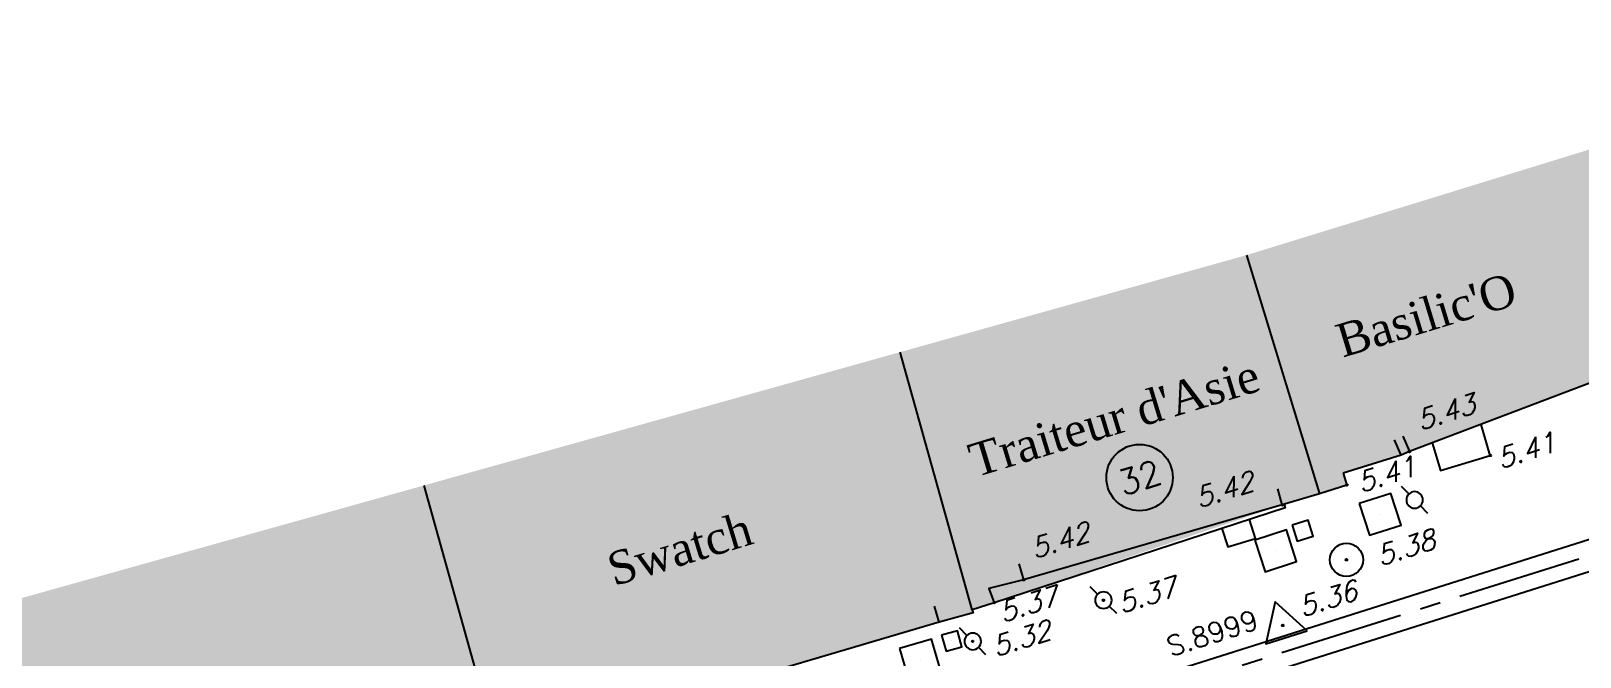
# Model space of a CAD drawing. Header units: metres. Extents: x 1379206 to 1379549, y 5225925 to 5226061.
# Drawn here: x 1379356.28 to 1379374.94, y 5225988.92 to 5225996.46 of the extents above; entities that cross this region are included whole.
import ezdxf
from ezdxf.enums import TextEntityAlignment as Align

# ---------------------------------------------------------------- set-up
doc = ezdxf.new("R2010")
doc.units = ezdxf.units.M
doc.header["$LTSCALE"] = 2
doc.header["$PDMODE"] = 32
doc.header["$PDSIZE"] = 0.02
doc.linetypes.add('AXES2', pattern=[1.125, 0.75, -0.125, 0.125, -0.125])
doc.layers.get('0').update_dxf_attribs({"color": 2})
for name, color, linetype in [('AEP_BC_RON', 4, 'Continuous'), ('BA_COMMERC', 7, 'Continuous'), ('BA_SEUIL', 8, 'Continuous'), ('BA_TRAPPE', 7, 'Continuous'), ('BORD_CC1', 7, 'AXES2'), ('EP_BRANCH', 5, 'Continuous'), ('EU_BRANCH', 3, 'Continuous'), ('GDF_BC', 30, 'Continuous'), ('STATION', 6, 'Continuous'), ('STATION_MAT', 6, 'Continuous'), ('SYMBOLE', 7, 'Continuous'), ('TopoAlt', 7, 'Continuous'), ('Topojis', 7, 'Continuous'), ('TXT_N_VOIE', 7, 'Continuous'), ('TXT_NOM_BA', 7, 'Continuous')]:
    doc.layers.add(name, color=color, linetype=linetype)
doc.styles.get("Standard").update_dxf_attribs({"font": 'romans.shx'})
doc.styles.add('TNR', font='times.ttf', dxfattribs={"width": 0.999})

# ---------------------------------------------------------------- blocks, each defined once
blk = doc.blocks.new('Tcpoint')
at = {"color": 0}
blk.add_point((0, 0), dxfattribs=at)
at = {"layer": 'TopoAlt'}
blk.add_attdef('ALT', (0.2, 0.2), '', height=0.24, dxfattribs=at)
blk = doc.blocks.new('t003')
at = {"color": 0}
blk.add_line((0, 0), (0, 0), dxfattribs=at)
blk.add_lwpolyline([(0.259834, -0.149954), (-0.000053, 0.3), (-0.259781, -0.150046)], close=True, dxfattribs=at)
blk = doc.blocks.new('CB014')
at = {"color": 0}
blk.add_line((0, 0), (0, 0), dxfattribs=at)
blk.add_lwpolyline([(-0.2, -0.2), (-0.2, 0.2), (0.2, 0.2), (0.2, -0.2)], close=True, dxfattribs=at)
blk = doc.blocks.new('CB012')
at = {"color": 0}
blk.add_line((0, 0), (0, 0), dxfattribs=at)
blk.add_lwpolyline([(-0.1, -0.1), (-0.1, 0.1), (0.1, 0.1), (0.1, -0.1)], close=True, dxfattribs=at)
blk = doc.blocks.new('a001')
at = {"color": 0}
for points in [[(0.160355, 0.160355), (0.070711, 0.070711)], [(-0.070711, -0.070711), (-0.160355, -0.160355)]]:
    blk.add_lwpolyline(points, dxfattribs=at)
blk.add_circle((0, 0), 0.1, dxfattribs=at)
blk = doc.blocks.new('u014')
at = {"color": 0}
blk.add_line((0, 0), (0, 0), dxfattribs=at)
blk.add_circle((0, 0), 0.3, dxfattribs=at)

msp = doc.modelspace()

# ---------------------------------------------------------------- hatches: boundary and pattern name
at = {"layer": 'BA_COMMERC'}
msp.add_hatch(color=9, dxfattribs=at).paths.add_polyline_path([(1379326.387, 5226004.11), (1379326.101, 5226003.045), (1379325.205, 5225999.652), (1379325.835, 5225999.588), (1379327.066, 5225999.464), (1379329.367, 5225999.205), (1379329.371, 5225999.242), (1379335.777, 5225998.647), (1379335.771, 5225998.583), (1379342.016, 5225997.962), (1379345.681, 5225997.615), (1379345.38, 5225995.104), (1379345.423, 5225995.098), (1379345.036, 5225992.226), (1379344.677, 5225989.225), (1379344.658, 5225989.227), (1379344.49, 5225987.796), (1379344.366, 5225986.814), (1379345.837, 5225987.23), (1379352.618, 5225988.639), (1379370.919, 5225993.761), (1379394.965, 5226001.165), (1379399.888, 5226002.643), (1379408.119, 5226005.072), (1379407.795, 5226005.733), (1379412, 5226006.939), (1379412.658, 5226007.137), (1379412.602, 5226007.543), (1379412.498, 5226008.725), (1379412.073, 5226012.931), (1379411.697, 5226017.094), (1379414.682, 5226017.399), (1379414.89, 5226015.36), (1379415.039, 5226015.374), (1379415.092, 5226014.826), (1379415.022, 5226014.819), (1379415.183, 5226013.304), (1379415.213, 5226013.307), (1379415.274, 5226012.761), (1379415.154, 5226012.75), (1379415.325, 5226010.818), (1379415.444, 5226010.829), (1379415.5, 5226010.245), (1379415.361, 5226010.232), (1379415.502, 5226008.837), (1379415.641, 5226008.851), (1379415.694, 5226008.322), (1379415.867, 5226006.634), (1379415.91, 5226006.324), (1379415.715, 5226006.084), (1379414.908, 5226004.88), (1379414.74, 5226004.622), (1379414.463, 5226004.546), (1379412.845, 5226004.06), (1379412.067, 5226003.837), (1379412.568, 5226002.817), (1379412.596, 5226002.828), (1379412.674, 5226002.637), (1379411.671, 5226002.353), (1379408.377, 5226001.626), (1379407.751, 5226001.439), (1379406.808, 5226001.219), (1379406.201, 5226001.081), (1379406.206, 5226001.062), (1379405.447, 5226000.844), (1379405.361, 5226001.142), (1379403.626, 5226000.635), (1379403.654, 5226000.539), (1379403.464, 5226000.482), (1379400.664, 5225999.64), (1379400.484, 5225999.585), (1379400.455, 5225999.681), (1379398.724, 5225999.161), (1379398.815, 5225998.865), (1379398.061, 5225998.632), (1379398.019, 5225998.766), (1379397.022, 5225998.426), (1379394.253, 5225997.687), (1379393.388, 5225997.438), (1379393.395, 5225997.411), (1379393.183, 5225997.352), (1379392.334, 5225997.094), (1379392.047, 5225997.006), (1379392.069, 5225996.919), (1379391.08, 5225996.666), (1379387.181, 5225995.539), (1379386.401, 5225995.315), (1379382.499, 5225994.173), (1379382.076, 5225994.044), (1379381.312, 5225993.841), (1379377.887, 5225992.792), (1379377.409, 5225992.649), (1379376.553, 5225992.389), (1379375.652, 5225992.115), (1379375.562, 5225992.411), (1379372.882, 5225991.397), (1379372.782, 5225991.355), (1379372.083, 5225991.136), (1379372.129, 5225990.994), (1379371.801, 5225990.887), (1379371.351, 5225990.755), (1379367.884, 5225989.578), (1379367.617, 5225989.493), (1379367.629, 5225989.455), (1379367.219, 5225989.343), (1379362.992, 5225988.096), (1379361.915, 5225987.786), (1379361.882, 5225987.901), (1379361.544, 5225987.803), (1379360.762, 5225987.575), (1379360.438, 5225987.515), (1379360.416, 5225987.633), (1379359.585, 5225987.47), (1379358.002, 5225987.02), (1379356.279, 5225986.542), (1379356.35, 5225986.274), (1379356.122, 5225986.22), (1379356.137, 5225986.172), (1379355.635, 5225986.018), (1379354.671, 5225985.757), (1379354.413, 5225985.696), (1379354.435, 5225985.599), (1379353.78, 5225985.449), (1379353.758, 5225985.552), (1379348.531, 5225984.426), (1379347.733, 5225984.273), (1379347.725, 5225984.312), (1379347.391, 5225984.248), (1379347.311, 5225984.53), (1379346.653, 5225984.344), (1379343.115, 5225983.343), (1379342.536, 5225983.843), (1379342.504, 5225983.806), (1379342.444, 5225983.859), (1379342.476, 5225983.896), (1379341.757, 5225984.517), (1379341.725, 5225984.48), (1379341.665, 5225984.533), (1379341.697, 5225984.57), (1379341.116, 5225985.073), (1379341.195, 5225985.659), (1379341.512, 5225988.16), (1379341.858, 5225991.106), (1379341.818, 5225991.112), (1379341.829, 5225991.191), (1379341.869, 5225991.186), (1379342.049, 5225992.526), (1379342.01, 5225992.531), (1379342.02, 5225992.61), (1379342.06, 5225992.605), (1379342.337, 5225994.918), (1379341.727, 5225994.976), (1379333.056, 5225995.838), (1379332.507, 5225995.878), (1379332.513, 5225995.937), (1379332.078, 5225995.978), (1379332.071, 5225995.903), (1379330.95, 5225996.007), (1379326.748, 5225996.481), (1379325.534, 5225996.603), (1379323.414, 5225996.817), (1379322.731, 5225996.88), (1379322.522, 5225997.167), (1379321.755, 5225998.376), (1379322.05, 5225999.452), (1379323.202, 5226003.817), (1379323.49, 5226004.889)])

# ---------------------------------------------------------------- linework, layer by layer
for points in [[(1379370.919, 5225993.761), (1379371.801, 5225990.887), (1379371.351, 5225990.755), (1379371.296, 5225990.948)], [(1379367.617, 5225989.493), (1379366.749, 5225992.594)], [(1379372.804, 5225991.581), (1379372.882, 5225991.397), (1379372.782, 5225991.355), (1379372.704, 5225991.539)], [(1379372.083, 5225991.136), (1379372.129, 5225990.994), (1379371.801, 5225990.887)], [(1379361.882, 5225987.901), (1379361.017, 5225990.99)], [(1379368.18, 5225990.046), (1379368.236, 5225989.854), (1379367.819, 5225989.749), (1379367.884, 5225989.578), (1379367.617, 5225989.493), (1379367.629, 5225989.455), (1379367.219, 5225989.343), (1379367.163, 5225989.535)]]:
    msp.add_lwpolyline(points, dxfattribs=at)
at = {"layer": 'BA_SEUIL', "flags": 128}
for points in [[(1379375.562, 5225992.411), (1379372.882, 5225991.397)], [(1379372.782, 5225991.355), (1379372.083, 5225991.136)], [(1379371.351, 5225990.755), (1379368.236, 5225989.854)], [(1379367.219, 5225989.343), (1379362.992, 5225988.096)]]:
    msp.add_lwpolyline(points, dxfattribs=at)
at = {"layer": 'BA_SEUIL'}
msp.add_lwpolyline([(1379371.375, 5225990.762), (1379371.387, 5225990.72), (1379367.884, 5225989.578)], dxfattribs=at)
at = {"layer": 'BA_TRAPPE'}
for points in [[(1379373.157, 5225991.501), (1379373.255, 5225991.171), (1379373.856, 5225991.35), (1379373.745, 5225991.723)], [(1379370.622, 5225990.47), (1379370.694, 5225990.249), (1379371.029, 5225990.352), (1379370.955, 5225990.579)]]:
    msp.add_lwpolyline(points, dxfattribs=at)
at = {"layer": 'BORD_CC1', "linetype": 'Continuous', "flags": 128}
for points in [[(1379345.811, 5225980.923), (1379346.64, 5225982.196), (1379355.343, 5225984.666), (1379369.431, 5225988.566), (1379378.044, 5225991.289)], [(1379346.121, 5225980.721), (1379346.874, 5225981.878), (1379355.444, 5225984.31), (1379369.536, 5225988.211), (1379378.155, 5225990.936)]]:
    msp.add_lwpolyline(points, dxfattribs=at)
at = {"layer": 'BORD_CC1', "flags": 128}
msp.add_lwpolyline([(1379345.966, 5225980.822), (1379346.757, 5225982.037), (1379355.394, 5225984.488), (1379369.483, 5225988.388), (1379378.044, 5225991.095)], dxfattribs=at)
at = {"layer": 'TXT_N_VOIE'}
msp.add_circle((1379369.633, 5225991.084), 0.4, dxfattribs=at)

# ---------------------------------------------------------------- block references
at = {"layer": 'AEP_BC_RON', "yscale": -1.000000000289614, "rotation": 359.5638940269182}
for p in [(1379372.945, 5225990.815), (1379369.198, 5225989.608), (1379367.624, 5225989.112)]:
    msp.add_blockref('a001', p, dxfattribs=at)
at = {"layer": 'EP_BRANCH', "yscale": -1.000000000289614, "rotation": 15.87092009448778}
msp.add_blockref('CB012', (1379367.371, 5225989.117), dxfattribs=at)
at = {"layer": 'EU_BRANCH', "yscale": -1.000000000289614}
for p, rotation in [((1379372.53, 5225990.642), 17.67583102249294), ((1379371.273, 5225990.202), 17.67583102249294), ((1379366.991, 5225988.89), 15.87092009448778)]:
    msp.add_blockref('CB014', p, dxfattribs=dict(at, rotation=rotation))
at = {"layer": 'GDF_BC', "xscale": 0.6666666667827252, "yscale": 0.6666666665490153, "zscale": 0.6666666667784786, "rotation": 359.5638940002894}
msp.add_blockref('u014', (1379372.124, 5225990.094), dxfattribs=at)
at = {"layer": 'STATION'}
ref = msp.add_blockref('Tcpoint', (1379371.357, 5225989.304), dxfattribs=dict(at, rotation=17.67583102249294))
ref.add_attrib('MAT', 'S.8999', (1379370.006, 5225988.926), dxfattribs={"layer": 'STATION_MAT', "height": 0.24, "rotation": 17.6758})
ref.add_attrib('ALT', '5.36', (1379371.59, 5225989.402), dxfattribs={"layer": 'TopoAlt', "height": 0.24, "rotation": 17.6758, "oblique": 18})
at = {"layer": 'STATION', "rotation": 17.67583102249294}
msp.add_blockref('t003', (1379371.357, 5225989.304), dxfattribs=at)
at = {"layer": 'SYMBOLE', "yscale": -1.000000000289614, "rotation": 17.67583102249294}
msp.add_blockref('CB012', (1379371.596, 5225990.445), dxfattribs=at)
at = {"layer": 'Topojis'}
ref = msp.add_blockref('Tcpoint', (1379372.882, 5225991.397), dxfattribs=dict(at, rotation=17.67583102249294))
ref.add_attrib('ALT', '5.43', (1379373.012, 5225991.648), dxfattribs={"layer": 'TopoAlt', "height": 0.24, "rotation": 17.6758, "oblique": 18})
ref = msp.add_blockref('Tcpoint', (1379373.856, 5225991.35), dxfattribs=dict(at, rotation=17.67583102249294))
ref.add_attrib('ALT', '5.41', (1379373.978, 5225991.186), dxfattribs={"layer": 'TopoAlt', "height": 0.24, "rotation": 17.6758, "oblique": 18})
ref = msp.add_blockref('Tcpoint', (1379372.129, 5225990.994), dxfattribs=dict(at, rotation=17.67583102249294))
ref.add_attrib('ALT', '5.41', (1379372.296, 5225990.899), dxfattribs={"layer": 'TopoAlt', "height": 0.24, "rotation": 17.6758, "oblique": 18})
ref = msp.add_blockref('Tcpoint', (1379371.351, 5225990.755), dxfattribs=dict(at, rotation=17.67583102249294))
ref.add_attrib('ALT', '5.42', (1379370.344, 5225990.715), dxfattribs={"layer": 'TopoAlt', "height": 0.24, "rotation": 17.6758, "oblique": 18})
ref = msp.add_blockref('Tcpoint', (1379368.236, 5225989.854), dxfattribs=dict(at, rotation=17.67583102249294))
ref.add_attrib('ALT', '5.42', (1379368.366, 5225990.105), dxfattribs={"layer": 'TopoAlt', "height": 0.24, "rotation": 17.6758, "oblique": 18})
ref = msp.add_blockref('Tcpoint', (1379372.124, 5225990.094), dxfattribs=dict(at, rotation=17.67583102249294))
ref.add_attrib('ALT', '5.38', (1379372.529, 5225990.017), dxfattribs={"layer": 'TopoAlt', "height": 0.24, "rotation": 17.6758, "oblique": 18})
ref = msp.add_blockref('Tcpoint', (1379369.198, 5225989.608), dxfattribs=dict(at, rotation=17.67583102249294))
ref.add_attrib('ALT', '5.37', (1379369.413, 5225989.446), dxfattribs={"layer": 'TopoAlt', "height": 0.24, "rotation": 17.6758, "oblique": 18})
ref = msp.add_blockref('Tcpoint', (1379367.884, 5225989.578), dxfattribs=dict(at, rotation=17.67583102249294))
ref.add_attrib('ALT', '5.37', (1379367.983, 5225989.336), dxfattribs={"layer": 'TopoAlt', "height": 0.24, "rotation": 17.6758, "oblique": 18})
ref = msp.add_blockref('Tcpoint', (1379367.624, 5225989.112), dxfattribs=dict(at, rotation=17.67583102249294))
ref.add_attrib('ALT', '5.32', (1379367.901, 5225988.924), dxfattribs={"layer": 'TopoAlt', "height": 0.24, "rotation": 17.6758, "oblique": 18})

# ---------------------------------------------------------------- texts
at = {"layer": 'TXT_N_VOIE'}
msp.add_text('32', height=0.3, rotation=17.7793, dxfattribs=at).set_placement((1379369.633, 5225991.084), align=Align.MIDDLE_CENTER)
at = {"layer": 'TXT_NOM_BA', "style": 'TNR'}
for s, p in [("Basilic'O", (1379373.084, 5225993.042)), ("Traiteur d'Asie", (1379369.327, 5225991.803)), ('Swatch', (1379364.096, 5225990.225))]:
    msp.add_text(s, height=0.4, rotation=16.9351, dxfattribs=at).set_placement(p, align=Align.MIDDLE_CENTER)

doc.saveas('drawing.dxf')
